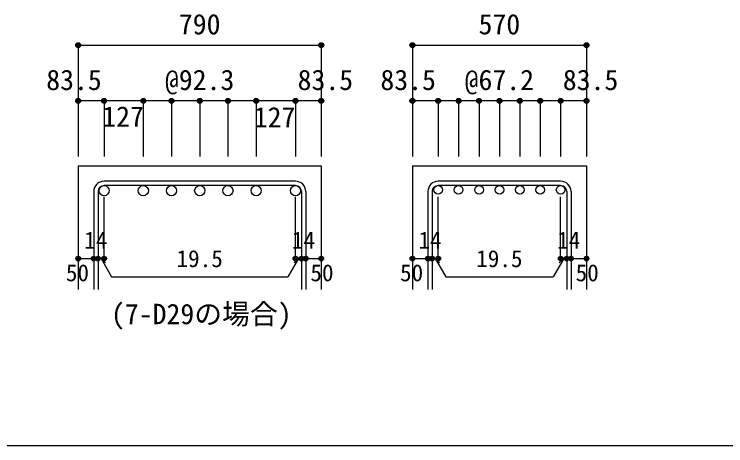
# Model space of a CAD drawing. Units: millimetres at full size, sheet at 1:30. Extents: x -5973 to 5954, y -4195 to 4201.
# Drawn here: x -1017 to 1284, y -4195 to -2800 of the extents above; entities that cross this region are included whole.
import ezdxf
from ezdxf.enums import TextEntityAlignment as Align

# ---------------------------------------------------------------- set-up
doc = ezdxf.new("R2010")
doc.units = ezdxf.units.MM
doc.header["$LTSCALE"] = 30
doc.header["$PDMODE"] = 32
doc.header["$PDSIZE"] = 15
for name, color, linetype in [('0-1_躯体線', 2, 'Continuous'), ('0-5_基礎梁筋', 7, 'Continuous'), ('0-6_スタラップ筋', 7, 'Continuous'), ('0-7_文字', 4, 'Continuous'), ('0-D_寸法', 4, 'Continuous'), ('F-0_枠', 6, 'Continuous')]:
    doc.layers.add(name, color=color, linetype=linetype)
doc.styles.add('ＭＳ ゴシック', font='')
doc.styles.get('ＭＳ ゴシック').set_extended_font_data('MS Gothic')

msp = doc.modelspace()

# ---------------------------------------------------------------- linework, layer by layer
at = {"layer": '0-1_躯体線'}
for p, q in [((-809.86, -3289.89), (-809.86, -3689.89)), ((-809.86, -3289.89), (-23.86, -3289.89)), ((-23.86, -3289.89), (-23.86, -3689.89)), ((270.94, -3289.89), (270.94, -3689.89)), ((270.94, -3289.89), (833.94, -3289.89)), ((833.94, -3289.89), (833.94, -3689.89))]:
    msp.add_line(p, q, dxfattribs=at)
at = {"layer": '0-5_基礎梁筋', "color": 3}
for centre, radius in [((-726.36, -3370.39), 16.5), ((-599.36, -3370.39), 16.5), ((-508.11, -3370.39), 16.5), ((-416.86, -3370.39), 16.5), ((-325.61, -3370.39), 16.5), ((-234.36, -3370.39), 16.5), ((-107.36, -3370.39), 16.5), ((354.44, -3367.89), 14), ((420.44, -3367.89), 14), ((486.44, -3367.89), 14), ((552.44, -3367.89), 14), ((618.44, -3367.89), 14), ((684.44, -3367.89), 14), ((750.44, -3367.89), 14)]:
    msp.add_circle(centre, radius, dxfattribs=at)
at = {"layer": '0-6_スタラップ筋'}
for p, q in [((-107.36, -3339.89), (-726.36, -3339.89)), ((-107.36, -3353.89), (-726.36, -3353.89)), ((750.44, -3339.89), (354.44, -3339.89)), ((750.44, -3353.89), (354.44, -3353.89)), ((-759.86, -3373.39), (-759.86, -3689.89)), ((-745.86, -3373.39), (-745.86, -3689.89)), ((-87.86, -3373.39), (-87.86, -3689.89)), ((-73.86, -3373.39), (-73.86, -3689.89)), ((320.94, -3373.39), (320.94, -3689.89)), ((334.94, -3373.39), (334.94, -3689.89)), ((769.94, -3373.39), (769.94, -3689.89)), ((783.94, -3373.39), (783.94, -3689.89))]:
    msp.add_line(p, q, dxfattribs=at)
for centre, radius, start, end in [((-726.36, -3373.39), 33.5, 90, 180), ((-726.36, -3373.39), 19.5, 90, 180), ((-107.36, -3373.39), 33.5, 0, 90), ((-107.36, -3373.39), 19.5, 0, 90), ((354.44, -3373.39), 33.5, 90, 180), ((354.44, -3373.39), 19.5, 90, 180), ((750.44, -3373.39), 33.5, 0, 90), ((750.44, -3373.39), 19.5, 0, 90)]:
    msp.add_arc(centre, radius, start, end, dxfattribs=at)
at = {"layer": '0-D_寸法'}
for p, q in [((-809.86, -2899.89), (-809.86, -3079.89)), ((-809.86, -2899.89), (-23.86, -2899.89)), ((-23.86, -2899.89), (-23.86, -3079.89)), ((270.94, -2899.89), (270.94, -3079.89)), ((270.94, -2899.89), (833.94, -2899.89)), ((833.94, -2899.89), (833.94, -3079.89)), ((-726.36, -3079.89), (-809.86, -3079.89)), ((-809.86, -3079.89), (-809.86, -3259.89)), ((-416.86, -3079.89), (-726.36, -3079.89)), ((-726.36, -3079.89), (-726.36, -3259.89)), ((-599.36, -3079.89), (-599.36, -3259.89)), ((-508.11, -3079.89), (-508.11, -3259.89)), ((-416.86, -3079.89), (-416.86, -3259.89)), ((-107.36, -3079.89), (-416.86, -3079.89)), ((-325.61, -3079.89), (-325.61, -3259.89)), ((-234.36, -3079.89), (-234.36, -3259.89)), ((-23.86, -3079.89), (-107.36, -3079.89)), ((-107.36, -3079.89), (-107.36, -3259.89)), ((-23.86, -3079.89), (-23.86, -3259.89)), ((354.44, -3079.89), (270.94, -3079.89)), ((270.94, -3079.89), (270.94, -3259.89)), ((552.44, -3079.89), (354.44, -3079.89)), ((354.44, -3079.89), (354.44, -3259.89)), ((420.44, -3079.89), (420.44, -3259.89)), ((486.44, -3079.89), (486.44, -3259.89)), ((552.44, -3079.89), (552.44, -3259.89)), ((750.44, -3079.89), (552.44, -3079.89)), ((618.44, -3079.89), (618.44, -3259.89)), ((684.44, -3079.89), (684.44, -3259.89)), ((833.94, -3079.89), (750.44, -3079.89)), ((750.44, -3079.89), (750.44, -3259.89)), ((833.94, -3079.89), (833.94, -3259.89)), ((-726.36, -3589.89), (-726.36, -3390.56)), ((-107.36, -3589.89), (-107.36, -3390.56)), ((354.44, -3589.89), (354.44, -3390.56)), ((750.44, -3589.89), (750.44, -3390.56)), ((-809.86, -3589.89), (-759.86, -3589.89)), ((-759.86, -3589.89), (-726.36, -3589.89)), ((-736.11, -3589.89), (-721.96, -3604.04)), ((-736.11, -3589.89), (-701.88, -3649.17)), ((-97.61, -3589.89), (-131.83, -3649.17)), ((-97.61, -3589.89), (-111.75, -3604.04)), ((-107.36, -3589.89), (-23.86, -3589.89)), ((-87.86, -3589.89), (-73.86, -3589.89)), ((270.94, -3589.89), (320.94, -3589.89)), ((320.94, -3589.89), (354.44, -3589.89)), ((344.69, -3589.89), (358.83, -3604.04)), ((344.69, -3589.89), (378.91, -3649.17)), ((760.19, -3589.89), (725.96, -3649.17)), ((760.19, -3589.89), (746.04, -3604.04)), ((750.44, -3589.89), (833.94, -3589.89)), ((769.94, -3589.89), (783.94, -3589.89)), ((-701.88, -3649.17), (-131.83, -3649.17)), ((378.91, -3649.17), (725.96, -3649.17))]:
    msp.add_line(p, q, dxfattribs=at)
for points in [[(-23.86, -2899.89), (-23.86, -3079.89), (-23.86, -3259.89)], [(833.94, -2899.89), (833.94, -3079.89), (833.94, -3259.89)]]:
    msp.add_lwpolyline(points, dxfattribs=at)
for centre, radius in [((-809.86, -2899.89), 8), ((-809.86, -2899.89), 7.2), ((-809.86, -2899.89), 6.4), ((-809.86, -2899.89), 5.6), ((-809.86, -2899.89), 4.8), ((-809.86, -2899.89), 4), ((-809.86, -2899.89), 3.2), ((-809.86, -2899.89), 2.4), ((-809.86, -2899.89), 1.6), ((-809.86, -2899.89), 0.8), ((-23.86, -2899.89), 8), ((-23.86, -2899.89), 7.2), ((-23.86, -2899.89), 6.4), ((-23.86, -2899.89), 5.6), ((-23.86, -2899.89), 4.8), ((-23.86, -2899.89), 4), ((-23.86, -2899.89), 3.2), ((-23.86, -2899.89), 2.4), ((-23.86, -2899.89), 1.6), ((-23.86, -2899.89), 0.8), ((270.94, -2899.89), 8), ((270.94, -2899.89), 7.2), ((270.94, -2899.89), 6.4), ((270.94, -2899.89), 5.6), ((270.94, -2899.89), 4.8), ((270.94, -2899.89), 4), ((270.94, -2899.89), 3.2), ((270.94, -2899.89), 2.4), ((270.94, -2899.89), 1.6), ((270.94, -2899.89), 0.8), ((833.94, -2899.89), 8), ((833.94, -2899.89), 7.2), ((833.94, -2899.89), 6.4), ((833.94, -2899.89), 5.6), ((833.94, -2899.89), 4.8), ((833.94, -2899.89), 4), ((833.94, -2899.89), 3.2), ((833.94, -2899.89), 2.4), ((833.94, -2899.89), 1.6), ((833.94, -2899.89), 0.8), ((-809.86, -3079.89), 8), ((-809.86, -3079.89), 7.2), ((-809.86, -3079.89), 6.4), ((-809.86, -3079.89), 5.6), ((-809.86, -3079.89), 4.8), ((-809.86, -3079.89), 4), ((-809.86, -3079.89), 3.2), ((-809.86, -3079.89), 2.4), ((-809.86, -3079.89), 1.6), ((-809.86, -3079.89), 0.8), ((-726.36, -3079.89), 8), ((-726.36, -3079.89), 7.2), ((-726.36, -3079.89), 6.4), ((-726.36, -3079.89), 5.6), ((-726.36, -3079.89), 4.8), ((-726.36, -3079.89), 4), ((-726.36, -3079.89), 3.2), ((-726.36, -3079.89), 2.4), ((-726.36, -3079.89), 1.6), ((-726.36, -3079.89), 0.8), ((-599.36, -3079.89), 8), ((-599.36, -3079.89), 7.2), ((-599.36, -3079.89), 6.4), ((-599.36, -3079.89), 5.6), ((-599.36, -3079.89), 4.8), ((-599.36, -3079.89), 4), ((-599.36, -3079.89), 3.2), ((-599.36, -3079.89), 2.4), ((-599.36, -3079.89), 1.6), ((-599.36, -3079.89), 0.8), ((-508.11, -3079.89), 8), ((-508.11, -3079.89), 7.2), ((-508.11, -3079.89), 6.4), ((-508.11, -3079.89), 5.6), ((-508.11, -3079.89), 4.8), ((-508.11, -3079.89), 4), ((-508.11, -3079.89), 3.2), ((-508.11, -3079.89), 2.4), ((-508.11, -3079.89), 1.6), ((-508.11, -3079.89), 0.8), ((-416.86, -3079.89), 8), ((-416.86, -3079.89), 7.2), ((-416.86, -3079.89), 6.4), ((-416.86, -3079.89), 5.6), ((-416.86, -3079.89), 4.8), ((-416.86, -3079.89), 4), ((-416.86, -3079.89), 3.2), ((-416.86, -3079.89), 2.4), ((-416.86, -3079.89), 1.6), ((-416.86, -3079.89), 0.8), ((-325.61, -3079.89), 8), ((-325.61, -3079.89), 7.2), ((-325.61, -3079.89), 6.4), ((-325.61, -3079.89), 5.6), ((-325.61, -3079.89), 4.8), ((-325.61, -3079.89), 4), ((-325.61, -3079.89), 3.2), ((-325.61, -3079.89), 2.4), ((-325.61, -3079.89), 1.6), ((-325.61, -3079.89), 0.8), ((-234.36, -3079.89), 8), ((-234.36, -3079.89), 7.2), ((-234.36, -3079.89), 6.4), ((-234.36, -3079.89), 5.6), ((-234.36, -3079.89), 4.8), ((-234.36, -3079.89), 4), ((-234.36, -3079.89), 3.2), ((-234.36, -3079.89), 2.4), ((-234.36, -3079.89), 1.6), ((-234.36, -3079.89), 0.8), ((-107.36, -3079.89), 8), ((-107.36, -3079.89), 7.2), ((-107.36, -3079.89), 6.4), ((-107.36, -3079.89), 5.6), ((-107.36, -3079.89), 4.8), ((-107.36, -3079.89), 4), ((-107.36, -3079.89), 3.2), ((-107.36, -3079.89), 2.4), ((-107.36, -3079.89), 1.6), ((-107.36, -3079.89), 0.8), ((-23.86, -3079.89), 8), ((-23.86, -3079.89), 7.2), ((-23.86, -3079.89), 6.4), ((-23.86, -3079.89), 5.6), ((-23.86, -3079.89), 4.8), ((-23.86, -3079.89), 4), ((-23.86, -3079.89), 3.2), ((-23.86, -3079.89), 2.4), ((-23.86, -3079.89), 1.6), ((-23.86, -3079.89), 0.8), ((270.94, -3079.89), 8), ((270.94, -3079.89), 7.2), ((270.94, -3079.89), 6.4), ((270.94, -3079.89), 5.6), ((270.94, -3079.89), 4.8), ((270.94, -3079.89), 4), ((270.94, -3079.89), 3.2), ((270.94, -3079.89), 2.4), ((270.94, -3079.89), 1.6), ((270.94, -3079.89), 0.8), ((354.44, -3079.89), 8), ((354.44, -3079.89), 7.2), ((354.44, -3079.89), 6.4), ((354.44, -3079.89), 5.6), ((354.44, -3079.89), 4.8), ((354.44, -3079.89), 4), ((354.44, -3079.89), 3.2), ((354.44, -3079.89), 2.4), ((354.44, -3079.89), 1.6), ((354.44, -3079.89), 0.8), ((420.44, -3079.89), 8), ((420.44, -3079.89), 7.2), ((420.44, -3079.89), 6.4), ((420.44, -3079.89), 5.6), ((420.44, -3079.89), 4.8), ((420.44, -3079.89), 4), ((420.44, -3079.89), 3.2), ((420.44, -3079.89), 2.4), ((420.44, -3079.89), 1.6), ((420.44, -3079.89), 0.8), ((486.44, -3079.89), 8), ((486.44, -3079.89), 7.2), ((486.44, -3079.89), 6.4), ((486.44, -3079.89), 5.6), ((486.44, -3079.89), 4.8), ((486.44, -3079.89), 4), ((486.44, -3079.89), 3.2), ((486.44, -3079.89), 2.4), ((486.44, -3079.89), 1.6), ((486.44, -3079.89), 0.8), ((552.44, -3079.89), 8), ((552.44, -3079.89), 7.2), ((552.44, -3079.89), 6.4), ((552.44, -3079.89), 5.6), ((552.44, -3079.89), 4.8), ((552.44, -3079.89), 4), ((552.44, -3079.89), 3.2), ((552.44, -3079.89), 2.4), ((552.44, -3079.89), 1.6), ((552.44, -3079.89), 0.8), ((618.44, -3079.89), 8), ((618.44, -3079.89), 7.2), ((618.44, -3079.89), 6.4), ((618.44, -3079.89), 5.6), ((618.44, -3079.89), 4.8), ((618.44, -3079.89), 4), ((618.44, -3079.89), 3.2), ((618.44, -3079.89), 2.4), ((618.44, -3079.89), 1.6), ((618.44, -3079.89), 0.8), ((684.44, -3079.89), 8), ((684.44, -3079.89), 7.2), ((684.44, -3079.89), 6.4), ((684.44, -3079.89), 5.6), ((684.44, -3079.89), 4.8), ((684.44, -3079.89), 4), ((684.44, -3079.89), 3.2), ((684.44, -3079.89), 2.4), ((684.44, -3079.89), 1.6), ((684.44, -3079.89), 0.8), ((750.44, -3079.89), 8), ((750.44, -3079.89), 7.2), ((750.44, -3079.89), 6.4), ((750.44, -3079.89), 5.6), ((750.44, -3079.89), 4.8), ((750.44, -3079.89), 4), ((750.44, -3079.89), 3.2), ((750.44, -3079.89), 2.4), ((750.44, -3079.89), 1.6), ((750.44, -3079.89), 0.8), ((833.94, -3079.89), 8), ((833.94, -3079.89), 7.2), ((833.94, -3079.89), 6.4), ((833.94, -3079.89), 5.6), ((833.94, -3079.89), 4.8), ((833.94, -3079.89), 4), ((833.94, -3079.89), 3.2), ((833.94, -3079.89), 2.4), ((833.94, -3079.89), 1.6), ((833.94, -3079.89), 0.8), ((-809.86, -3589.89), 4), ((-809.86, -3589.89), 3.6), ((-809.86, -3589.89), 3.2), ((-809.86, -3589.89), 2.8), ((-809.86, -3589.89), 2.4), ((-809.86, -3589.89), 2), ((-809.86, -3589.89), 1.6), ((-809.86, -3589.89), 1.2), ((-809.86, -3589.89), 0.8), ((-809.86, -3589.89), 0.4), ((-759.86, -3589.89), 4), ((-759.86, -3589.89), 3.6), ((-759.86, -3589.89), 3.2), ((-759.86, -3589.89), 2.8), ((-759.86, -3589.89), 2.4), ((-759.86, -3589.89), 2), ((-759.86, -3589.89), 1.6), ((-759.86, -3589.89), 1.2), ((-759.86, -3589.89), 0.8), ((-759.86, -3589.89), 0.4), ((-745.86, -3589.89), 4), ((-745.86, -3589.89), 3.6), ((-745.86, -3589.89), 3.2), ((-745.86, -3589.89), 2.8), ((-745.86, -3589.89), 2.4), ((-745.86, -3589.89), 2), ((-745.86, -3589.89), 1.6), ((-745.86, -3589.89), 1.2), ((-745.86, -3589.89), 0.8), ((-745.86, -3589.89), 0.4), ((-726.36, -3589.89), 4), ((-726.36, -3589.89), 3.6), ((-726.36, -3589.89), 3.2), ((-726.36, -3589.89), 2.8), ((-726.36, -3589.89), 2.4), ((-726.36, -3589.89), 2), ((-726.36, -3589.89), 1.6), ((-726.36, -3589.89), 1.2), ((-726.36, -3589.89), 0.8), ((-726.36, -3589.89), 0.4), ((-107.36, -3589.89), 4), ((-107.36, -3589.89), 3.6), ((-107.36, -3589.89), 3.2), ((-107.36, -3589.89), 2.8), ((-107.36, -3589.89), 2.4), ((-107.36, -3589.89), 2), ((-107.36, -3589.89), 1.6), ((-107.36, -3589.89), 1.2), ((-107.36, -3589.89), 0.8), ((-107.36, -3589.89), 0.4), ((-87.86, -3589.89), 4), ((-87.86, -3589.89), 3.6), ((-87.86, -3589.89), 3.2), ((-87.86, -3589.89), 2.8), ((-87.86, -3589.89), 2.4), ((-87.86, -3589.89), 2), ((-87.86, -3589.89), 1.6), ((-87.86, -3589.89), 1.2), ((-87.86, -3589.89), 0.8), ((-87.86, -3589.89), 0.4), ((-73.86, -3589.89), 4), ((-73.86, -3589.89), 3.6), ((-73.86, -3589.89), 3.2), ((-73.86, -3589.89), 2.8), ((-73.86, -3589.89), 2.4), ((-73.86, -3589.89), 2), ((-73.86, -3589.89), 1.6), ((-73.86, -3589.89), 1.2), ((-73.86, -3589.89), 0.8), ((-73.86, -3589.89), 0.4), ((-23.86, -3589.89), 4), ((-23.86, -3589.89), 3.6), ((-23.86, -3589.89), 3.2), ((-23.86, -3589.89), 2.8), ((-23.86, -3589.89), 2.4), ((-23.86, -3589.89), 2), ((-23.86, -3589.89), 1.6), ((-23.86, -3589.89), 1.2), ((-23.86, -3589.89), 0.8), ((-23.86, -3589.89), 0.4), ((270.94, -3589.89), 4), ((270.94, -3589.89), 3.6), ((270.94, -3589.89), 3.2), ((270.94, -3589.89), 2.8), ((270.94, -3589.89), 2.4), ((270.94, -3589.89), 2), ((270.94, -3589.89), 1.6), ((270.94, -3589.89), 1.2), ((270.94, -3589.89), 0.8), ((270.94, -3589.89), 0.4), ((320.94, -3589.89), 4), ((320.94, -3589.89), 3.6), ((320.94, -3589.89), 3.2), ((320.94, -3589.89), 2.8), ((320.94, -3589.89), 2.4), ((320.94, -3589.89), 2), ((320.94, -3589.89), 1.6), ((320.94, -3589.89), 1.2), ((320.94, -3589.89), 0.8), ((320.94, -3589.89), 0.4), ((334.94, -3589.89), 4), ((334.94, -3589.89), 3.6), ((334.94, -3589.89), 3.2), ((334.94, -3589.89), 2.8), ((334.94, -3589.89), 2.4), ((334.94, -3589.89), 2), ((334.94, -3589.89), 1.6), ((334.94, -3589.89), 1.2), ((334.94, -3589.89), 0.8), ((334.94, -3589.89), 0.4), ((354.44, -3589.89), 4), ((354.44, -3589.89), 3.6), ((354.44, -3589.89), 3.2), ((354.44, -3589.89), 2.8), ((354.44, -3589.89), 2.4), ((354.44, -3589.89), 2), ((354.44, -3589.89), 1.6), ((354.44, -3589.89), 1.2), ((354.44, -3589.89), 0.8), ((354.44, -3589.89), 0.4), ((750.44, -3589.89), 4), ((750.44, -3589.89), 3.6), ((750.44, -3589.89), 3.2), ((750.44, -3589.89), 2.8), ((750.44, -3589.89), 2.4), ((750.44, -3589.89), 2), ((750.44, -3589.89), 1.6), ((750.44, -3589.89), 1.2), ((750.44, -3589.89), 0.8), ((750.44, -3589.89), 0.4), ((769.94, -3589.89), 4), ((769.94, -3589.89), 3.6), ((769.94, -3589.89), 3.2), ((769.94, -3589.89), 2.8), ((769.94, -3589.89), 2.4), ((769.94, -3589.89), 2), ((769.94, -3589.89), 1.6), ((769.94, -3589.89), 1.2), ((769.94, -3589.89), 0.8), ((769.94, -3589.89), 0.4), ((783.94, -3589.89), 4), ((783.94, -3589.89), 3.6), ((783.94, -3589.89), 3.2), ((783.94, -3589.89), 2.8), ((783.94, -3589.89), 2.4), ((783.94, -3589.89), 2), ((783.94, -3589.89), 1.6), ((783.94, -3589.89), 1.2), ((783.94, -3589.89), 0.8), ((783.94, -3589.89), 0.4), ((833.94, -3589.89), 4), ((833.94, -3589.89), 3.6), ((833.94, -3589.89), 3.2), ((833.94, -3589.89), 2.8), ((833.94, -3589.89), 2.4), ((833.94, -3589.89), 2), ((833.94, -3589.89), 1.6), ((833.94, -3589.89), 1.2), ((833.94, -3589.89), 0.8), ((833.94, -3589.89), 0.4)]:
    msp.add_circle(centre, radius, dxfattribs=at)
at = {"layer": '0-D_寸法', "color": 7}
for p in [(-809.86, -2899.89), (-23.86, -2899.89), (270.94, -2899.89), (833.94, -2899.89), (-809.86, -3079.89), (-726.36, -3079.89), (-599.36, -3079.89), (-508.11, -3079.89), (-416.86, -3079.89), (-325.61, -3079.89), (-234.36, -3079.89), (-107.36, -3079.89), (-23.86, -3079.89), (270.94, -3079.89), (354.44, -3079.89), (420.44, -3079.89), (486.44, -3079.89), (552.44, -3079.89), (618.44, -3079.89), (684.44, -3079.89), (750.44, -3079.89), (833.94, -3079.89), (-809.86, -3589.89), (-759.86, -3589.89), (-745.86, -3589.89), (-726.36, -3589.89), (-107.36, -3589.89), (-87.86, -3589.89), (-73.86, -3589.89), (-23.86, -3589.89), (270.94, -3589.89), (320.94, -3589.89), (334.94, -3589.89), (354.44, -3589.89), (750.44, -3589.89), (769.94, -3589.89), (783.94, -3589.89), (833.94, -3589.89)]:
    msp.add_point(p, dxfattribs=at)
at = {"layer": 'F-0_枠'}
msp.add_line((5954.1, -4195.24), (-5972.88, -4195.24), dxfattribs=at)

# ---------------------------------------------------------------- texts
at = {"layer": '0-7_文字', "color": 7, "style": 'ＭＳ ゴシック'}
msp.add_text('(7-D29の場合)', height=65.98, dxfattribs=at).set_placement((-703.96, -3821.96), align=Align.BOTTOM_LEFT)
at = {"layer": '0-D_寸法', "style": 'ＭＳ ゴシック'}
for s, height, p in [('790', 65.98, (-484.36, -2884.89)), ('570', 65.98, (484.94, -2884.89)), ('83.5', 65.98, (-913.36, -3064.89)), ('@92.3', 65.98, (-529.36, -3064.89)), ('83.5', 65.98, (-100.36, -3064.89)), ('83.5', 65.98, (167.44, -3064.89)), ('@67.2', 65.98, (439.94, -3064.89)), ('83.5', 65.98, (757.44, -3064.89)), ('127', 65.98, (-732.18, -3183.52)), ('127', 65.98, (-242.2, -3185.84)), ('14', 54.99, (-790.39, -3574.44)), ('14', 54.99, (-118.81, -3574.44)), ('14', 54.99, (290.4, -3574.44)), ('14', 54.99, (738.98, -3574.44)), ('19.5', 54.99, (-491.86, -3634.17)), ('19.5', 54.99, (477.44, -3634.17)), ('50', 54.99, (-849.86, -3679.89)), ('50', 54.99, (-58.86, -3679.89)), ('50', 54.99, (230.94, -3679.89)), ('50', 54.99, (798.94, -3679.89))]:
    msp.add_text(s, height=height, dxfattribs=at).set_placement(p, align=Align.BOTTOM_LEFT)

doc.saveas('drawing.dxf')
